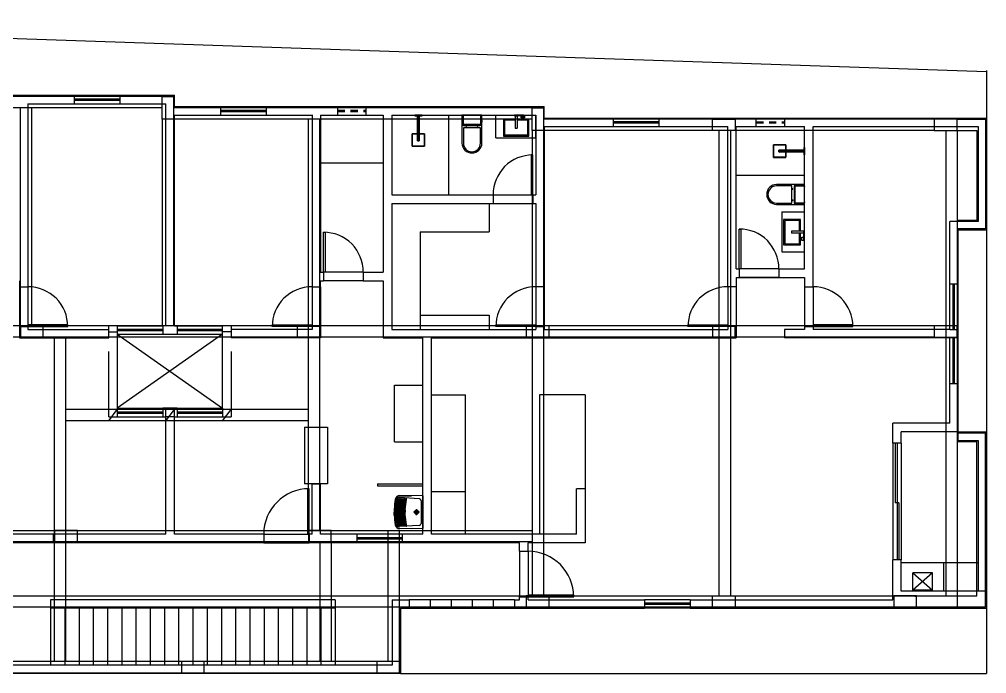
# Model space of a CAD drawing. Header units: millimetres. Extents: x 0 to 26.9, y 0 to 11.5.
# Drawn here: x 9.9 to 26.9, y 0 to 11.5 of the extents above; entities that cross this region are included whole.
import ezdxf

# ---------------------------------------------------------------- set-up
doc = ezdxf.new("R2010")
doc.units = ezdxf.units.MM
doc.linetypes.add('TRACEJADO_P', pattern=[0.1875, 0.125, -0.0625])
for name, color, linetype in [('A-PARED', 5, 'Continuous'), ('A-PISOS', 1, 'Continuous'), ('AL_LAYOUT', 8, 'Continuous'), ('AL_LAYOUT_MOLH', 8, 'Continuous'), ('EDIFICACAO', 5, 'Continuous'), ('MED', 4, 'Continuous'), ('pilar', 6, 'Continuous')]:
    doc.layers.add(name, color=color, linetype=linetype)

msp = doc.modelspace()

# ---------------------------------------------------------------- linework, layer by layer
at = {"color": 3}
for p, q in [((10.864, 10.102), (11.664, 10.102)), ((10.864, 10.082), (11.664, 10.082)), ((13.437, 9.902), (14.237, 9.902)), ((13.437, 9.882), (14.237, 9.882)), ((20.338, 9.702), (21.138, 9.702)), ((20.338, 9.682), (21.138, 9.682)), ((18.925, 9.116), (18.895, 9.116)), ((18.895, 9.116), (18.895, 8.416)), ((18.925, 8.416), (18.925, 9.116)), ((18.895, 8.416), (18.925, 8.416)), ((15.245, 7.057), (15.245, 7.757)), ((15.245, 7.757), (15.275, 7.757)), ((15.275, 7.757), (15.275, 7.057)), ((22.55, 7.115), (22.55, 7.815)), ((22.55, 7.815), (22.58, 7.815)), ((22.58, 7.815), (22.58, 7.115)), ((15.275, 7.057), (15.245, 7.057)), ((22.58, 7.115), (22.55, 7.115)), ((26.314, 6.052), (26.314, 6.85)), ((26.334, 6.052), (26.334, 6.85)), ((10.75, 6.13), (10.05, 6.13)), ((10.05, 6.13), (10.05, 6.1)), ((10.75, 6.1), (10.75, 6.13)), ((14.344, 6.1), (14.344, 6.13)), ((14.344, 6.13), (15.044, 6.13)), ((15.044, 6.13), (15.044, 6.1)), ((18.275, 6.1), (18.275, 6.13)), ((18.275, 6.13), (18.975, 6.13)), ((18.975, 6.13), (18.975, 6.1)), ((21.65, 6.1), (21.65, 6.13)), ((21.65, 6.13), (22.35, 6.13)), ((22.35, 6.13), (22.35, 6.1)), ((24.55, 6.13), (23.85, 6.13)), ((23.85, 6.13), (23.85, 6.1)), ((24.55, 6.1), (24.55, 6.13)), ((10.05, 6.1), (10.75, 6.1)), ((11.622, 6.052), (12.422, 6.052)), ((11.622, 6.032), (12.422, 6.032)), ((12.672, 6.052), (13.472, 6.052)), ((12.672, 6.032), (13.472, 6.032)), ((15.044, 6.1), (14.344, 6.1)), ((18.975, 6.1), (18.275, 6.1)), ((22.35, 6.1), (21.65, 6.1)), ((23.85, 6.1), (24.55, 6.1)), ((26.314, 5.1), (26.314, 5.9)), ((26.334, 5.1), (26.334, 5.9)), ((11.621, 4.601), (12.421, 4.601)), ((12.673, 4.6), (13.473, 4.6)), ((11.621, 4.581), (12.421, 4.581)), ((12.673, 4.58), (13.473, 4.58)), ((26.4, 4.25), (26.9, 4.25)), ((26.4, 4.1), (26.4, 4.25)), ((26.9, 1.45), (26.9, 4.25)), ((26.4, 4.1), (26.75, 4.1)), ((26.75, 4.1), (26.75, 1.45)), ((14.994, 3.25), (14.964, 3.25)), ((14.964, 3.25), (14.964, 2.45)), ((14.994, 2.45), (14.994, 3.25)), ((14.964, 2.45), (14.994, 2.45)), ((16.628, 2.386), (15.828, 2.386)), ((16.628, 2.366), (15.828, 2.366)), ((19.642, 1.38), (18.842, 1.38)), ((18.842, 1.38), (18.842, 1.35)), ((19.642, 1.35), (19.642, 1.38)), ((25.65, 1.35), (25.65, 1.38)), ((18.6, 1.3), (16.75, 1.3)), ((17.12, 1.3), (17.12, 1.15)), ((17.49, 1.3), (17.49, 1.15)), ((17.86, 1.3), (17.86, 1.15)), ((18.23, 1.3), (18.23, 1.15)), ((18.842, 1.35), (19.642, 1.35)), ((21.689, 1.236), (20.889, 1.236)), ((21.689, 1.216), (20.889, 1.216)), ((16.75, 1.15), (18.6, 1.15))]:
    msp.add_line(p, q, dxfattribs=at)
at = {"color": 3, "linetype": 'TRACEJADO_P'}
for p, q in [((15.497, 9.901), (15.997, 9.901)), ((15.497, 9.881), (15.997, 9.881)), ((22.852, 9.701), (23.352, 9.701)), ((22.852, 9.681), (23.352, 9.681))]:
    msp.add_line(p, q, dxfattribs=at)
at = {"layer": 'A-PARED'}
for p, q in [((16.848, 9.815), (16.978, 9.815)), ((23.698, 9.249), (23.698, 9.119))]:
    msp.add_line(p, q, dxfattribs=at)
at = {"layer": 'A-PISOS'}
for p, q in [((0, 11.5), (26.9, 10.582)), ((26.9, 10.6), (26.9, 0)), ((10.863, 10.166), (11.664, 10.166)), ((10.863, 10.016), (11.664, 10.016)), ((13.435, 9.966), (14.237, 9.966)), ((13.435, 9.816), (14.237, 9.816)), ((20.337, 9.766), (21.138, 9.766)), ((20.337, 9.616), (21.138, 9.616)), ((16.295, 8.975), (15.195, 8.975)), ((23.7, 8.757), (22.5, 8.757)), ((18.225, 8.416), (18.925, 8.416)), ((18.225, 8.266), (18.925, 8.266)), ((15.945, 7.057), (15.245, 7.057)), ((23.25, 7.115), (22.55, 7.115)), ((9.9, 6.8), (9.9, 6.1)), ((10.05, 6.8), (10.05, 6.1)), ((15.044, 6.8), (15.044, 6.1)), ((15.194, 6.8), (15.194, 6.1)), ((15.945, 6.907), (15.245, 6.907)), ((18.975, 6.8), (18.975, 6.1)), ((19.125, 6.8), (19.125, 6.1)), ((22.35, 6.8), (22.35, 6.1)), ((22.5, 6.8), (22.5, 6.1)), ((23.25, 6.965), (22.55, 6.965)), ((23.7, 6.8), (23.7, 6.1)), ((23.85, 6.8), (23.85, 6.1)), ((26.25, 6.05), (26.25, 6.85)), ((26.4, 6.05), (26.4, 6.85)), ((11.621, 6.116), (12.422, 6.116)), ((13.472, 5.967), (11.621, 4.666)), ((11.621, 5.966), (13.473, 4.665)), ((11.621, 5.966), (12.422, 5.966)), ((12.672, 6.116), (13.472, 6.116)), ((12.672, 5.966), (13.472, 5.967)), ((26.25, 5.1), (26.25, 5.9)), ((26.4, 5.1), (26.4, 5.9)), ((11.621, 4.666), (12.421, 4.665)), ((12.673, 4.666), (13.473, 4.665)), ((11.621, 4.516), (12.421, 4.515)), ((12.673, 4.516), (13.473, 4.515)), ((25.25, 4.05), (25.25, 2)), ((25.295, 4.05), (25.295, 3)), ((25.325, 4.05), (25.325, 3)), ((25.4, 4.05), (25.4, 2)), ((16.192, 3.334), (16.192, 3.304)), ((25.355, 3), (25.295, 3)), ((25.325, 3), (25.325, 2)), ((25.355, 3), (25.355, 2)), ((14.194, 2.45), (14.994, 2.45)), ((16.63, 2.45), (15.828, 2.45)), ((14.194, 2.3), (14.994, 2.3)), ((16.63, 2.3), (15.828, 2.3)), ((18.692, 2.15), (18.692, 1.35)), ((18.842, 2.15), (18.842, 1.35)), ((21.691, 1.3), (20.889, 1.3)), ((10.45, 1.15), (10.45, 0.15)), ((10.7, 1.15), (10.7, 0.15)), ((10.95, 1.15), (10.95, 0.15)), ((11.2, 1.15), (11.2, 0.15)), ((11.45, 1.15), (11.45, 0.15)), ((11.7, 1.15), (11.7, 0.15)), ((11.95, 1.15), (11.95, 0.15)), ((12.2, 1.15), (12.2, 0.15)), ((12.45, 1.15), (12.45, 0.15)), ((12.7, 1.15), (12.7, 0.15)), ((12.95, 1.15), (12.95, 0.15)), ((13.2, 1.15), (13.2, 0.15)), ((13.45, 1.15), (13.45, 0.15)), ((13.7, 1.15), (13.7, 0.15)), ((13.95, 1.15), (13.95, 0.15)), ((14.2, 1.15), (14.2, 0.15)), ((14.45, 1.15), (14.45, 0.15)), ((14.7, 1.15), (14.7, 0.15)), ((14.95, 1.15), (14.95, 0.15)), ((15.2, 1.15), (15.2, 0.15)), ((15.45, 1.15), (15.45, 0.15)), ((21.691, 1.15), (20.889, 1.15)), ((16.6, 0), (26.9, 0))]:
    msp.add_line(p, q, dxfattribs=at)
for points in [[(16.192, 3.334), (16.992, 3.334)], [(16.192, 3.304), (16.992, 3.304)]]:
    msp.add_lwpolyline(points, dxfattribs=at)
at = {"layer": 'AL_LAYOUT'}
for p, q in [((18.155, 8.266), (18.155, 7.766)), ((16.945, 7.766), (16.945, 6.05)), ((16.945, 7.766), (18.155, 7.766)), ((16.945, 6.3), (18.155, 6.3)), ((18.155, 6.3), (18.155, 6.05)), ((17.142, 4.9), (17.742, 4.9)), ((17.742, 2.451), (17.742, 4.9)), ((19.042, 4.9), (19.042, 2.45)), ((19.842, 4.9), (19.042, 4.9)), ((19.842, 4.9), (19.842, 3.251)), ((17.142, 3.2), (17.742, 3.2)), ((26.15, 1.95), (25.4, 1.95)), ((26.75, 1.95), (26.15, 1.95)), ((26.15, 1.45), (26.15, 1.95)), ((25.6, 1.47), (25.6, 1.77)), ((25.95, 1.77), (25.6, 1.77)), ((25.6, 1.77), (25.95, 1.47)), ((25.95, 1.77), (25.6, 1.47)), ((25.95, 1.47), (25.95, 1.77)), ((25.95, 1.47), (25.6, 1.47))]:
    msp.add_line(p, q, dxfattribs=at)
for centre, radius, start, end in [((18.922, 8.419), 0.697, 89.746, 180.254), ((15.248, 7.06), 0.697, 359.746, 90.254), ((22.553, 7.118), 0.697, 359.746, 90.254), ((10.053, 6.104), 0.697, 359.746, 90.254), ((15.041, 6.104), 0.697, 89.746, 180.254), ((18.972, 6.104), 0.697, 89.746, 180.254), ((22.347, 6.104), 0.697, 89.746, 180.254), ((23.853, 6.104), 0.697, 359.746, 90.254), ((14.994, 2.45), 0.8, 90, 180), ((18.842, 1.35), 0.8, 0, 90)]:
    msp.add_arc(centre, radius, start, end, dxfattribs=at)
at = {"layer": 'AL_LAYOUT_MOLH'}
for p, q in [((16.849, 9.815), (16.848, 9.815)), ((16.848, 9.815), (16.848, 9.807)), ((16.849, 9.807), (16.848, 9.807)), ((16.977, 9.816), (16.849, 9.816)), ((16.849, 9.815), (16.849, 9.816)), ((16.849, 9.815), (16.978, 9.815)), ((16.849, 9.807), (16.849, 9.815)), ((16.978, 9.807), (16.849, 9.807)), ((16.849, 9.807), (16.849, 9.806)), ((16.849, 9.806), (16.977, 9.806)), ((16.894, 9.805), (16.932, 9.805)), ((16.894, 9.796), (16.894, 9.805)), ((16.894, 9.796), (16.932, 9.796)), ((16.898, 9.795), (16.899, 9.795)), ((16.898, 9.795), (16.898, 9.367)), ((16.899, 9.795), (16.899, 9.796)), ((16.899, 9.795), (16.927, 9.795)), ((16.899, 9.367), (16.899, 9.795)), ((16.927, 9.795), (16.927, 9.796)), ((16.927, 9.795), (16.928, 9.795)), ((16.927, 9.795), (16.927, 9.367)), ((16.928, 9.367), (16.928, 9.795)), ((16.932, 9.796), (16.932, 9.805)), ((16.978, 9.807), (16.978, 9.815)), ((17.68, 9.815), (17.679, 9.814)), ((17.679, 9.814), (17.679, 9.813)), ((17.679, 9.813), (17.679, 9.325)), ((17.681, 9.816), (17.68, 9.815)), ((17.683, 9.816), (17.681, 9.816)), ((17.691, 9.816), (17.683, 9.816)), ((17.69, 9.805), (17.689, 9.798)), ((17.689, 9.798), (17.689, 9.655)), ((17.694, 9.811), (17.69, 9.805)), ((17.855, 9.816), (17.691, 9.816)), ((17.701, 9.815), (17.694, 9.811)), ((17.698, 9.747), (17.699, 9.751)), ((17.699, 9.743), (17.698, 9.747)), ((17.699, 9.751), (17.701, 9.755)), ((17.701, 9.739), (17.699, 9.743)), ((17.708, 9.816), (17.701, 9.815)), ((17.701, 9.756), (17.703, 9.756)), ((17.701, 9.756), (17.701, 9.756)), ((17.701, 9.755), (17.701, 9.756)), ((17.701, 9.739), (17.701, 9.739)), ((17.703, 9.739), (17.701, 9.739)), ((17.703, 9.798), (17.705, 9.804)), ((17.703, 9.664), (17.703, 9.798)), ((17.705, 9.804), (17.709, 9.81)), ((17.709, 9.81), (17.716, 9.814)), ((17.716, 9.814), (17.722, 9.816)), ((18.018, 9.816), (17.855, 9.816)), ((17.987, 9.816), (17.994, 9.814)), ((17.994, 9.814), (17.999, 9.81)), ((17.999, 9.81), (18.003, 9.804)), ((18.009, 9.815), (18.001, 9.816)), ((18.003, 9.804), (18.006, 9.798)), ((18.006, 9.798), (18.006, 9.664)), ((18.006, 9.756), (18.008, 9.756)), ((18.008, 9.739), (18.006, 9.739)), ((18.008, 9.756), (18.008, 9.755)), ((18.008, 9.756), (18.008, 9.756)), ((18.008, 9.755), (18.01, 9.751)), ((18.01, 9.743), (18.008, 9.739)), ((18.008, 9.739), (18.008, 9.739)), ((18.008, 9.724), (18.018, 9.724)), ((18.008, 9.696), (18.008, 9.724)), ((18.018, 9.696), (18.008, 9.696)), ((18.014, 9.811), (18.009, 9.815)), ((18.01, 9.751), (18.011, 9.747)), ((18.011, 9.747), (18.01, 9.743)), ((18.018, 9.805), (18.014, 9.811)), ((18.027, 9.816), (18.018, 9.816)), ((18.02, 9.798), (18.018, 9.805)), ((18.018, 9.726), (18.018, 9.694)), ((18.029, 9.726), (18.018, 9.726)), ((18.018, 9.694), (18.029, 9.694)), ((18.02, 9.726), (18.02, 9.798)), ((18.02, 9.655), (18.02, 9.694)), ((18.027, 9.816), (18.027, 9.816)), ((18.029, 9.815), (18.027, 9.816)), ((18.029, 9.814), (18.029, 9.815)), ((18.029, 9.813), (18.029, 9.814)), ((18.029, 9.726), (18.029, 9.813)), ((18.033, 9.726), (18.029, 9.726)), ((18.029, 9.325), (18.029, 9.694)), ((18.029, 9.694), (18.033, 9.694)), ((18.033, 9.694), (18.033, 9.726)), ((18.275, 9.416), (18.275, 9.816)), ((18.761, 9.816), (18.6, 9.816)), ((18.6, 9.816), (18.6, 9.803)), ((18.761, 9.803), (18.6, 9.803)), ((18.605, 9.803), (18.656, 9.803)), ((18.605, 9.803), (18.605, 9.803)), ((18.655, 9.802), (18.606, 9.802)), ((18.613, 9.802), (18.613, 9.589)), ((18.648, 9.802), (18.648, 9.589)), ((18.656, 9.803), (18.656, 9.803)), ((18.713, 9.803), (18.713, 9.803)), ((18.713, 9.803), (18.748, 9.803)), ((18.747, 9.802), (18.714, 9.802)), ((18.719, 9.8), (18.73, 9.8)), ((18.719, 9.77), (18.719, 9.8)), ((18.779, 9.77), (18.719, 9.77)), ((18.73, 9.802), (18.73, 9.8)), ((18.73, 9.8), (18.732, 9.8)), ((18.732, 9.802), (18.732, 9.8)), ((18.732, 9.8), (18.779, 9.8)), ((18.748, 9.803), (18.748, 9.803)), ((18.761, 9.803), (18.761, 9.816)), ((18.779, 9.8), (18.779, 9.77)), ((18.975, 9.416), (18.975, 9.816)), ((16.909, 9.51), (16.909, 9.638)), ((16.91, 9.638), (16.909, 9.638)), ((16.91, 9.639), (16.918, 9.639)), ((16.91, 9.639), (16.91, 9.638)), ((16.918, 9.638), (16.91, 9.638)), ((16.91, 9.638), (16.91, 9.51)), ((16.918, 9.639), (16.918, 9.638)), ((16.918, 9.51), (16.918, 9.638)), ((16.919, 9.638), (16.918, 9.638)), ((16.919, 9.638), (16.919, 9.51)), ((17.689, 9.655), (17.69, 9.648)), ((17.69, 9.648), (17.694, 9.642)), ((17.694, 9.642), (17.701, 9.638)), ((17.701, 9.638), (17.708, 9.636)), ((17.705, 9.659), (17.703, 9.664)), ((17.704, 9.592), (17.704, 9.325)), ((18.005, 9.592), (17.704, 9.592)), ((17.708, 9.655), (17.705, 9.659)), ((17.712, 9.652), (17.708, 9.655)), ((17.708, 9.636), (17.855, 9.636)), ((17.718, 9.651), (17.712, 9.652)), ((17.855, 9.651), (17.718, 9.651)), ((17.76, 9.612), (17.75, 9.612)), ((17.75, 9.592), (17.75, 9.612)), ((17.76, 9.592), (17.76, 9.612)), ((17.992, 9.651), (17.855, 9.651)), ((17.855, 9.636), (18.001, 9.636)), ((17.95, 9.592), (17.95, 9.612)), ((17.95, 9.612), (17.96, 9.612)), ((17.96, 9.592), (17.96, 9.612)), ((17.997, 9.652), (17.992, 9.651)), ((18.001, 9.655), (17.997, 9.652)), ((18.004, 9.659), (18.001, 9.655)), ((18.001, 9.636), (18.009, 9.638)), ((18.006, 9.664), (18.004, 9.659)), ((18.005, 9.325), (18.005, 9.592)), ((18.009, 9.638), (18.014, 9.642)), ((18.014, 9.642), (18.018, 9.648)), ((18.018, 9.648), (18.02, 9.655)), ((18.613, 9.589), (18.648, 9.589)), ((16.804, 9.489), (16.803, 9.489)), ((16.803, 9.489), (16.803, 9.271)), ((16.804, 9.49), (16.804, 9.489)), ((16.898, 9.49), (16.804, 9.49)), ((16.804, 9.271), (16.804, 9.489)), ((16.804, 9.489), (16.898, 9.489)), ((16.898, 9.367), (16.899, 9.367)), ((16.927, 9.367), (16.899, 9.367)), ((16.899, 9.367), (16.899, 9.366)), ((16.899, 9.366), (16.927, 9.366)), ((16.91, 9.51), (16.909, 9.51)), ((16.91, 9.51), (16.91, 9.509)), ((16.91, 9.51), (16.918, 9.51)), ((16.918, 9.509), (16.91, 9.509)), ((16.918, 9.51), (16.918, 9.509)), ((16.919, 9.51), (16.918, 9.51)), ((16.927, 9.367), (16.928, 9.367)), ((16.927, 9.367), (16.927, 9.366)), ((17.022, 9.49), (16.928, 9.49)), ((16.928, 9.489), (17.022, 9.489)), ((17.022, 9.489), (17.022, 9.49)), ((17.023, 9.489), (17.022, 9.489)), ((17.022, 9.489), (17.022, 9.271)), ((17.023, 9.271), (17.023, 9.489)), ((18.275, 9.416), (18.975, 9.416)), ((16.804, 9.271), (16.803, 9.271)), ((17.022, 9.271), (16.804, 9.271)), ((16.804, 9.271), (16.804, 9.27)), ((16.804, 9.27), (17.022, 9.27)), ((17.023, 9.271), (17.022, 9.271)), ((17.022, 9.27), (17.022, 9.271)), ((23.154, 9.293), (23.153, 9.293)), ((23.153, 9.293), (23.153, 9.075)), ((23.372, 9.294), (23.154, 9.294)), ((23.154, 9.293), (23.154, 9.294)), ((23.154, 9.293), (23.372, 9.293)), ((23.154, 9.075), (23.154, 9.293)), ((23.25, 9.198), (23.249, 9.198)), ((23.249, 9.198), (23.249, 9.17)), ((23.678, 9.199), (23.25, 9.199)), ((23.25, 9.199), (23.25, 9.198)), ((23.25, 9.198), (23.678, 9.198)), ((23.25, 9.17), (23.25, 9.198)), ((23.372, 9.293), (23.372, 9.294)), ((23.373, 9.293), (23.372, 9.293)), ((23.372, 9.293), (23.372, 9.199)), ((23.373, 9.199), (23.373, 9.293)), ((23.393, 9.186), (23.392, 9.186)), ((23.392, 9.178), (23.392, 9.186)), ((23.393, 9.186), (23.393, 9.187)), ((23.393, 9.187), (23.521, 9.187)), ((23.393, 9.186), (23.393, 9.178)), ((23.521, 9.186), (23.393, 9.186)), ((23.521, 9.186), (23.521, 9.187)), ((23.521, 9.178), (23.521, 9.186)), ((23.522, 9.186), (23.521, 9.186)), ((23.522, 9.186), (23.522, 9.178)), ((23.678, 9.199), (23.678, 9.198)), ((23.678, 9.198), (23.679, 9.198)), ((23.678, 9.198), (23.678, 9.17)), ((23.679, 9.203), (23.679, 9.165)), ((23.679, 9.203), (23.688, 9.203)), ((23.688, 9.203), (23.688, 9.165)), ((23.689, 9.248), (23.689, 9.12)), ((23.69, 9.248), (23.689, 9.248)), ((23.69, 9.248), (23.69, 9.249)), ((23.698, 9.249), (23.69, 9.249)), ((23.69, 9.119), (23.69, 9.248)), ((23.69, 9.248), (23.698, 9.248)), ((23.698, 9.248), (23.698, 9.249)), ((23.698, 9.248), (23.698, 9.119)), ((23.698, 9.248), (23.699, 9.248)), ((23.699, 9.12), (23.699, 9.248)), ((23.153, 9.075), (23.154, 9.075)), ((23.372, 9.075), (23.154, 9.075)), ((23.154, 9.074), (23.154, 9.075)), ((23.154, 9.074), (23.372, 9.074)), ((23.25, 9.17), (23.249, 9.17)), ((23.678, 9.17), (23.25, 9.17)), ((23.25, 9.17), (23.25, 9.169)), ((23.25, 9.169), (23.678, 9.169)), ((23.372, 9.169), (23.372, 9.075)), ((23.372, 9.074), (23.372, 9.075)), ((23.372, 9.075), (23.373, 9.075)), ((23.373, 9.075), (23.373, 9.169)), ((23.393, 9.178), (23.392, 9.178)), ((23.393, 9.178), (23.521, 9.178)), ((23.393, 9.177), (23.393, 9.178)), ((23.521, 9.177), (23.393, 9.177)), ((23.521, 9.177), (23.521, 9.178)), ((23.522, 9.178), (23.521, 9.178)), ((23.678, 9.17), (23.679, 9.17)), ((23.678, 9.17), (23.678, 9.169)), ((23.679, 9.165), (23.688, 9.165)), ((23.69, 9.119), (23.698, 9.119)), ((23.696, 8.597), (23.208, 8.597)), ((23.476, 8.573), (23.208, 8.573)), ((23.476, 8.272), (23.476, 8.573)), ((23.476, 8.526), (23.496, 8.526)), ((23.476, 8.516), (23.496, 8.516)), ((23.496, 8.516), (23.496, 8.526)), ((23.521, 8.576), (23.52, 8.569)), ((23.52, 8.569), (23.52, 8.422)), ((23.525, 8.582), (23.521, 8.576)), ((23.531, 8.586), (23.525, 8.582)), ((23.539, 8.588), (23.531, 8.586)), ((23.534, 8.559), (23.535, 8.565)), ((23.534, 8.422), (23.534, 8.559)), ((23.535, 8.565), (23.539, 8.569)), ((23.681, 8.588), (23.539, 8.588)), ((23.539, 8.569), (23.543, 8.572)), ((23.543, 8.572), (23.548, 8.573)), ((23.548, 8.573), (23.681, 8.573)), ((23.622, 8.576), (23.626, 8.578)), ((23.622, 8.575), (23.622, 8.576)), ((23.622, 8.573), (23.622, 8.575)), ((23.626, 8.578), (23.63, 8.579)), ((23.63, 8.579), (23.635, 8.578)), ((23.635, 8.578), (23.639, 8.576)), ((23.639, 8.576), (23.639, 8.575)), ((23.639, 8.576), (23.639, 8.576)), ((23.639, 8.575), (23.639, 8.573)), ((23.689, 8.586), (23.681, 8.588)), ((23.681, 8.573), (23.688, 8.571)), ((23.688, 8.571), (23.693, 8.567)), ((23.695, 8.582), (23.689, 8.586)), ((23.693, 8.567), (23.697, 8.561)), ((23.698, 8.576), (23.695, 8.582)), ((23.697, 8.597), (23.696, 8.597)), ((23.699, 8.597), (23.697, 8.597)), ((23.697, 8.561), (23.699, 8.554)), ((23.699, 8.569), (23.698, 8.576)), ((23.699, 8.595), (23.699, 8.597)), ((23.699, 8.594), (23.699, 8.595)), ((23.699, 8.586), (23.699, 8.594)), ((23.699, 8.422), (23.699, 8.586)), ((23.52, 8.422), (23.52, 8.275)), ((23.534, 8.285), (23.534, 8.422)), ((23.699, 8.259), (23.699, 8.422)), ((23.208, 8.272), (23.476, 8.272)), ((23.208, 8.247), (23.577, 8.247)), ((23.476, 8.326), (23.496, 8.326)), ((23.476, 8.316), (23.496, 8.316)), ((23.496, 8.326), (23.496, 8.316)), ((23.52, 8.275), (23.521, 8.268)), ((23.521, 8.268), (23.525, 8.262)), ((23.525, 8.262), (23.531, 8.258)), ((23.531, 8.258), (23.539, 8.257)), ((23.535, 8.279), (23.534, 8.285)), ((23.539, 8.275), (23.535, 8.279)), ((23.543, 8.273), (23.539, 8.275)), ((23.539, 8.257), (23.577, 8.257)), ((23.548, 8.271), (23.543, 8.273)), ((23.681, 8.271), (23.548, 8.271)), ((23.577, 8.258), (23.577, 8.247)), ((23.61, 8.258), (23.577, 8.258)), ((23.577, 8.247), (23.577, 8.243)), ((23.577, 8.243), (23.61, 8.243)), ((23.579, 8.269), (23.608, 8.269)), ((23.579, 8.258), (23.579, 8.269)), ((23.608, 8.269), (23.608, 8.258)), ((23.61, 8.247), (23.61, 8.258)), ((23.61, 8.257), (23.681, 8.257)), ((23.61, 8.247), (23.696, 8.247)), ((23.61, 8.243), (23.61, 8.247)), ((23.622, 8.269), (23.622, 8.271)), ((23.622, 8.269), (23.622, 8.269)), ((23.626, 8.266), (23.622, 8.269)), ((23.63, 8.266), (23.626, 8.266)), ((23.635, 8.266), (23.63, 8.266)), ((23.639, 8.269), (23.635, 8.266)), ((23.639, 8.271), (23.639, 8.269)), ((23.639, 8.269), (23.639, 8.269)), ((23.639, 8.269), (23.639, 8.269)), ((23.688, 8.273), (23.681, 8.271)), ((23.681, 8.257), (23.689, 8.258)), ((23.693, 8.277), (23.688, 8.273)), ((23.689, 8.258), (23.695, 8.262)), ((23.697, 8.283), (23.693, 8.277)), ((23.695, 8.262), (23.698, 8.268)), ((23.696, 8.247), (23.697, 8.247)), ((23.699, 8.29), (23.697, 8.283)), ((23.697, 8.247), (23.699, 8.248)), ((23.698, 8.268), (23.699, 8.275)), ((23.699, 8.25), (23.699, 8.259)), ((23.699, 8.249), (23.699, 8.25)), ((23.699, 8.248), (23.699, 8.249)), ((23.299, 8.115), (23.299, 7.415)), ((23.299, 8.115), (23.699, 8.115)), ((23.472, 7.777), (23.472, 7.742)), ((23.685, 7.777), (23.472, 7.777)), ((23.685, 7.742), (23.472, 7.742)), ((23.654, 7.611), (23.654, 7.671)), ((23.654, 7.671), (23.684, 7.671)), ((23.684, 7.671), (23.684, 7.66)), ((23.685, 7.66), (23.684, 7.66)), ((23.684, 7.66), (23.684, 7.658)), ((23.685, 7.658), (23.684, 7.658)), ((23.684, 7.658), (23.684, 7.611)), ((23.685, 7.735), (23.685, 7.784)), ((23.685, 7.643), (23.685, 7.676)), ((23.686, 7.785), (23.686, 7.734)), ((23.687, 7.785), (23.686, 7.785)), ((23.686, 7.734), (23.687, 7.734)), ((23.687, 7.677), (23.686, 7.677)), ((23.686, 7.677), (23.686, 7.642)), ((23.699, 7.79), (23.687, 7.79)), ((23.687, 7.629), (23.687, 7.79)), ((23.699, 7.629), (23.699, 7.79)), ((23.684, 7.611), (23.654, 7.611)), ((23.686, 7.642), (23.687, 7.642)), ((23.687, 7.629), (23.699, 7.629)), ((23.299, 7.415), (23.699, 7.415)), ((16.494, 4.072), (16.494, 5.072)), ((16.494, 5.072), (16.992, 5.072)), ((14.913, 4.334), (15.313, 4.334)), ((14.913, 4.334), (14.913, 3.334)), ((15.313, 4.334), (15.313, 3.334)), ((16.494, 4.072), (16.992, 4.072)), ((15.313, 3.334), (14.913, 3.334)), ((16.928, 3.074), (16.579, 3.094)), ((16.992, 3.126), (16.584, 3.131)), ((16.584, 3.123), (16.794, 3.128)), ((16.992, 3.126), (16.992, 2.551)), ((16.488, 2.892), (16.488, 2.839)), ((16.496, 2.891), (16.496, 2.839)), ((16.517, 2.89), (16.517, 2.839)), ((16.88, 2.891), (16.88, 2.839)), ((16.961, 3.039), (16.961, 2.639)), ((16.488, 2.786), (16.488, 2.839)), ((16.496, 2.787), (16.496, 2.839)), ((16.517, 2.788), (16.517, 2.839)), ((16.525, 2.89), (16.525, 2.839)), ((16.525, 2.788), (16.525, 2.839)), ((16.54, 2.889), (16.54, 2.839)), ((16.54, 2.789), (16.54, 2.839)), ((16.548, 2.889), (16.548, 2.839)), ((16.548, 2.789), (16.548, 2.839)), ((16.563, 2.888), (16.563, 2.839)), ((16.563, 2.79), (16.563, 2.839)), ((16.571, 2.887), (16.571, 2.839)), ((16.571, 2.791), (16.571, 2.839)), ((16.586, 2.887), (16.586, 2.839)), ((16.586, 2.791), (16.586, 2.839)), ((16.594, 2.886), (16.594, 2.839)), ((16.594, 2.792), (16.594, 2.839)), ((16.609, 2.885), (16.609, 2.839)), ((16.609, 2.793), (16.609, 2.839)), ((16.617, 2.885), (16.617, 2.839)), ((16.617, 2.793), (16.617, 2.839)), ((16.632, 2.884), (16.632, 2.839)), ((16.632, 2.794), (16.632, 2.839)), ((16.64, 2.884), (16.64, 2.839)), ((16.64, 2.794), (16.64, 2.839)), ((16.655, 2.883), (16.655, 2.839)), ((16.655, 2.795), (16.655, 2.839)), ((16.663, 2.882), (16.663, 2.839)), ((16.663, 2.796), (16.663, 2.839)), ((16.678, 2.881), (16.678, 2.839)), ((16.678, 2.796), (16.678, 2.839)), ((16.931, 2.839), (16.829, 2.839)), ((16.88, 2.786), (16.88, 2.839)), ((16.928, 2.604), (16.579, 2.584)), ((16.584, 2.555), (16.794, 2.55)), ((16.992, 2.551), (16.584, 2.547))]:
    msp.add_line(p, q, dxfattribs=at)
for points in [[(18.613, 9.748), (18.406, 9.748), (18.406, 9.448), (18.856, 9.448), (18.856, 9.748)], [(18.613, 9.728), (18.426, 9.728), (18.426, 9.468), (18.836, 9.468), (18.836, 9.728), (18.648, 9.728)], [(18.856, 9.748), (18.648, 9.748)], [(23.631, 7.777), (23.631, 7.985), (23.331, 7.985), (23.331, 7.535), (23.631, 7.535)], [(23.611, 7.777), (23.611, 7.965), (23.351, 7.965), (23.351, 7.555), (23.611, 7.555), (23.611, 7.742)], [(23.631, 7.535), (23.631, 7.742)]]:
    msp.add_lwpolyline(points, dxfattribs=at)
for centre, radius, start, end in [((16.849, 9.815), 0.001, 90, 180), ((16.849, 9.807), 0.001, 180, 270), ((16.892, 9.805), 0.0015, 0, 90), ((16.897, 9.795), 0.001, 0, 90), ((16.929, 9.795), 0.001, 90, 180), ((16.933, 9.805), 0.0015, 90, 180), ((16.977, 9.815), 0.001, 0, 90), ((16.977, 9.807), 0.001, 270, 0), ((18.606, 9.803), 0.001, 180, 270), ((18.655, 9.803), 0.001, 270, 0), ((18.714, 9.803), 0.001, 180, 270), ((18.747, 9.803), 0.001, 270, 0), ((16.91, 9.638), 0.001, 90, 180), ((16.918, 9.638), 0.001, 0, 90), ((16.804, 9.489), 0.001, 90, 180), ((16.913, 9.38), 0.0175, 148.9973, 211.0027), ((16.913, 9.38), 0.0165, 155.38, 204.62), ((16.913, 9.38), 0.0155, 165.4074, 194.5926), ((16.899, 9.367), 0.001, 180, 270), ((16.913, 9.38), 0.0175, 232.0522, 270), ((16.913, 9.38), 0.0165, 236.7581, 270), ((16.913, 9.38), 0.0155, 242.9138, 297.0862), ((16.91, 9.51), 0.001, 180, 270), ((16.913, 9.38), 0.0165, 270, 303.2419), ((16.913, 9.38), 0.0175, 270, 307.9478), ((16.918, 9.51), 0.001, 270, 0), ((16.927, 9.367), 0.001, 270, 0), ((16.913, 9.38), 0.0175, 328.9973, 31.0027), ((16.913, 9.38), 0.0165, 335.38, 24.62), ((16.913, 9.38), 0.0155, 345.4074, 14.5926), ((17.022, 9.489), 0.001, 0, 90), ((16.804, 9.271), 0.001, 180, 270), ((17.022, 9.271), 0.001, 270, 0), ((17.854, 9.326), 0.175, 180.2238, 225.2238), ((17.854, 9.322), 0.15, 179.0603, 224.6485), ((17.854, 9.326), 0.175, 225.2238, 270.2238), ((17.854, 9.322), 0.15, 224.6485, 270.2367), ((17.854, 9.322), 0.15, 270.2367, 315.5882), ((17.854, 9.326), 0.175, 270.2238, 315), ((17.854, 9.322), 0.15, 315.5882, 0.9397), ((17.854, 9.326), 0.175, 315, 359.7762), ((23.154, 9.293), 0.001, 90, 180), ((23.263, 9.184), 0.0175, 142.0522, 180), ((23.263, 9.184), 0.0175, 180, 217.9478), ((23.263, 9.184), 0.0165, 146.7581, 180), ((23.263, 9.184), 0.0165, 180, 213.2419), ((23.263, 9.184), 0.0155, 152.9138, 207.0862), ((23.25, 9.198), 0.001, 90, 180), ((23.263, 9.184), 0.0175, 58.9973, 121.0027), ((23.263, 9.184), 0.0165, 65.38, 114.62), ((23.263, 9.184), 0.0155, 75.4074, 104.5926), ((23.372, 9.293), 0.001, 0, 90), ((23.393, 9.186), 0.001, 90, 180), ((23.521, 9.186), 0.001, 0, 90), ((23.678, 9.2), 0.001, 270, 0), ((23.688, 9.204), 0.0015, 270, 0), ((23.69, 9.248), 0.001, 90, 180), ((23.698, 9.248), 0.001, 0, 90), ((23.154, 9.075), 0.001, 180, 270), ((23.25, 9.17), 0.001, 180, 270), ((23.263, 9.184), 0.0175, 238.9973, 301.0027), ((23.263, 9.184), 0.0165, 245.38, 294.62), ((23.263, 9.184), 0.0155, 255.4074, 284.5926), ((23.372, 9.075), 0.001, 270, 0), ((23.393, 9.178), 0.001, 180, 270), ((23.521, 9.178), 0.001, 270, 0), ((23.678, 9.168), 0.001, 0, 90), ((23.688, 9.163), 0.0015, 0, 90), ((23.69, 9.12), 0.001, 180, 270), ((23.698, 9.12), 0.001, 270, 0), ((23.209, 8.422), 0.175, 135.2238, 180.2238), ((23.206, 8.422), 0.15, 134.6485, 180.2367), ((23.209, 8.422), 0.175, 90.2238, 135.2238), ((23.206, 8.422), 0.15, 89.0603, 134.6485), ((23.209, 8.422), 0.175, 180.2238, 225), ((23.206, 8.422), 0.15, 180.2367, 225.5882), ((23.209, 8.422), 0.175, 225, 269.7762), ((23.206, 8.422), 0.15, 225.5882, 270.9397), ((23.686, 7.784), 0.001, 90, 180), ((23.686, 7.735), 0.001, 180, 270), ((23.686, 7.676), 0.001, 90, 180), ((23.686, 7.643), 0.001, 180, 270), ((18.039, 2.819), 1.552, 170.9951, 177.3276), ((18.039, 2.819), 1.545, 170.9951, 177.3297), ((16.583, 3.053), 0.0778, 89.4327, 172.8319), ((16.583, 3.053), 0.0706, 89.4327, 172.8319), ((18.039, 2.819), 1.524, 170.9167, 177.3361), ((18.039, 2.819), 1.515, 170.3594, 177.3387), ((16.571, 3.058), 0.037, 78.4809, 176.3928), ((18.039, 2.819), 1.501, 170.3594, 177.3433), ((16.552, 3.072), 0.00725, 350.3594, 170.3594), ((18.039, 2.819), 1.492, 170.2751, 177.346), ((18.039, 2.819), 1.478, 170.2751, 177.3506), ((16.575, 3.07), 0.00725, 350.2751, 170.2751), ((18.039, 2.819), 1.469, 170.1882, 177.3534), ((18.039, 2.819), 1.455, 170.1882, 177.3582), ((16.598, 3.069), 0.00725, 350.1882, 170.1882), ((18.039, 2.819), 1.446, 170.0984, 177.3611), ((18.039, 2.819), 1.432, 170.0984, 177.3661), ((16.621, 3.067), 0.00725, 350.0984, 170.0984), ((18.039, 2.819), 1.423, 170.0057, 177.369), ((18.039, 2.819), 1.409, 170.0057, 177.3742), ((16.644, 3.065), 0.00725, 350.0057, 170.0057), ((18.039, 2.819), 1.4, 169.9099, 177.3772), ((18.039, 2.819), 1.386, 169.9099, 177.3825), ((16.668, 3.064), 0.00725, 349.9099, 169.9099), ((18.039, 2.819), 1.377, 169.8109, 177.3857), ((18.039, 2.819), 1.363, 169.8109, 177.3912), ((16.691, 3.062), 0.00725, 349.8109, 169.8109), ((16.711, 3.071), 0.015, 88.1173, 207.2013), ((16.926, 3.039), 0.035, 0, 86.7275), ((18.039, 2.859), 1.552, 182.6724, 189.0049), ((18.039, 2.859), 1.545, 182.6703, 189.0049), ((18.039, 2.859), 1.524, 182.6639, 189.0833), ((18.039, 2.859), 1.515, 182.6613, 189.6406), ((18.039, 2.859), 1.501, 182.6567, 189.6406), ((18.039, 2.859), 1.492, 182.654, 189.7249), ((18.039, 2.859), 1.478, 182.6494, 189.7249), ((18.039, 2.859), 1.469, 182.6466, 189.8118), ((18.039, 2.859), 1.455, 182.6418, 189.8118), ((18.039, 2.859), 1.446, 182.6389, 189.9016), ((18.039, 2.859), 1.432, 182.6339, 189.9016), ((18.039, 2.859), 1.423, 182.631, 189.9943), ((18.039, 2.859), 1.409, 182.6258, 189.9943), ((18.039, 2.859), 1.4, 182.6228, 190.0901), ((18.039, 2.859), 1.386, 182.6175, 190.0901), ((18.039, 2.859), 1.377, 182.6143, 190.1891), ((18.039, 2.859), 1.363, 182.6088, 190.1891), ((16.88, 2.839), 0.0362, 0, 180), ((16.88, 2.839), 0.0362, 180, 0), ((16.88, 2.839), 0.0205, 0, 180), ((16.88, 2.839), 0.0205, 0, 180), ((16.88, 2.839), 0.0205, 180, 0), ((16.88, 2.839), 0.0205, 180, 0), ((16.583, 2.625), 0.0778, 187.1681, 270.5673), ((16.583, 2.625), 0.0706, 187.1681, 270.5673), ((16.571, 2.62), 0.037, 183.6072, 281.5191), ((16.552, 2.606), 0.00725, 189.6406, 9.6406), ((16.575, 2.608), 0.00725, 189.7249, 9.7249), ((16.598, 2.609), 0.00725, 189.8118, 9.8118), ((16.621, 2.611), 0.00725, 189.9016, 9.9016), ((16.644, 2.613), 0.00725, 189.9943, 9.9943), ((16.668, 2.614), 0.00725, 190.0901, 10.0901), ((16.691, 2.616), 0.00725, 190.1891, 10.1891), ((16.711, 2.607), 0.015, 152.7987, 271.8827), ((16.926, 2.639), 0.035, 273.2725, 0)]:
    msp.add_arc(centre, radius, start, end, dxfattribs=at)
at = {"layer": 'EDIFICACAO'}
for p, q in [((6.25, 10.166), (12.627, 10.166)), ((10.863, 10.166), (10.863, 10.016)), ((11.664, 10.166), (11.664, 10.016)), ((12.627, 9.966), (12.627, 10.166)), ((10.05, 10.016), (10.05, 6.8)), ((10.05, 10.016), (12.477, 10.016)), ((12.472, 6.116), (12.477, 10.016)), ((12.627, 9.966), (19.125, 9.966)), ((13.435, 9.966), (13.435, 9.816)), ((14.237, 9.966), (14.237, 9.816)), ((15.497, 9.816), (15.497, 9.966)), ((15.997, 9.816), (15.997, 9.966)), ((19.125, 9.766), (19.125, 9.966)), ((12.625, 6.116), (12.627, 9.816)), ((12.625, 6.116), (12.627, 9.816)), ((12.627, 9.816), (15.045, 9.816)), ((15.045, 9.823), (15.045, 6.8)), ((15.195, 9.818), (15.195, 7.057)), ((15.195, 9.816), (16.295, 9.816)), ((16.295, 9.816), (16.295, 7.057)), ((16.445, 9.816), (16.445, 8.416)), ((16.445, 9.816), (18.975, 9.816)), ((17.445, 9.816), (17.445, 8.416)), ((18.975, 9.816), (18.975, 8.416)), ((19.125, 9.766), (26.9, 9.766)), ((20.337, 9.766), (20.337, 9.616)), ((21.138, 9.766), (21.138, 9.616)), ((22.852, 9.616), (22.852, 9.766)), ((23.352, 9.616), (23.352, 9.766)), ((26.9, 9.766), (26.9, 7.796)), ((19.125, 9.616), (22.35, 9.616)), ((19.125, 9.616), (19.125, 6.8)), ((22.35, 6.8), (22.35, 9.616)), ((22.5, 7.115), (22.5, 9.616)), ((22.5, 9.616), (23.699, 9.616)), ((23.699, 7.115), (23.699, 9.616)), ((23.85, 6.8), (23.85, 9.616)), ((23.85, 9.616), (26.75, 9.616)), ((26.75, 9.616), (26.75, 7.946)), ((16.445, 8.416), (18.225, 8.416)), ((18.225, 8.416), (18.225, 8.266)), ((18.925, 8.416), (18.975, 8.416)), ((18.925, 8.416), (18.925, 8.266)), ((16.445, 8.266), (16.445, 6.05)), ((16.445, 8.266), (18.225, 8.266)), ((18.925, 8.266), (18.975, 8.266)), ((18.975, 8.266), (18.975, 6.8)), ((26.25, 6.85), (26.25, 7.948)), ((26.75, 7.946), (26.25, 7.948)), ((26.9, 7.796), (26.4, 7.796)), ((26.4, 6.85), (26.4, 7.796)), ((15.195, 7.057), (15.245, 7.057)), ((15.245, 7.057), (15.245, 6.907)), ((15.945, 7.057), (16.295, 7.057)), ((15.945, 7.057), (15.945, 6.907)), ((22.5, 7.115), (22.55, 7.115)), ((22.55, 7.115), (22.55, 6.965)), ((23.25, 7.115), (23.7, 7.115)), ((23.25, 7.115), (23.25, 6.965)), ((9.9, 6.907), (9.9, 6.8)), ((9.9, 6.8), (10.05, 6.8)), ((15.044, 6.8), (15.194, 6.8)), ((15.194, 6.8), (15.194, 6.907)), ((15.195, 6.907), (15.245, 6.907)), ((15.945, 6.907), (16.295, 6.907)), ((16.295, 6.907), (16.295, 5.9)), ((19.125, 6.8), (18.975, 6.8)), ((22.5, 6.8), (22.35, 6.8)), ((22.5, 6.965), (22.5, 6.8)), ((22.5, 6.965), (22.55, 6.965)), ((22.55, 6.965), (23.7, 6.965)), ((23.7, 6.965), (23.7, 6.8)), ((23.7, 6.8), (23.85, 6.8)), ((26.25, 6.05), (26.25, 6.85)), ((26.25, 6.85), (26.4, 6.85)), ((9.9, 6.1), (10.05, 6.1)), ((9.9, 6.1), (9.9, 5.9)), ((10.05, 6.096), (10.05, 6.046)), ((10.05, 6.05), (11.47, 6.051)), ((11.47, 5.901), (11.47, 6.116)), ((11.621, 6.116), (11.47, 6.116)), ((11.621, 6.116), (11.621, 4.515)), ((12.422, 6.116), (12.422, 5.966)), ((12.472, 6.116), (12.422, 6.116)), ((12.422, 5.966), (12.672, 5.966)), ((12.625, 6.116), (12.672, 6.116)), ((12.672, 6.116), (12.672, 5.966)), ((13.472, 5.967), (13.472, 6.117)), ((13.472, 6.116), (13.625, 6.117)), ((13.473, 4.665), (13.472, 5.967)), ((13.625, 6.117), (13.625, 5.901)), ((15.044, 6.05), (13.625, 6.051)), ((15.194, 6.1), (15.044, 6.1)), ((15.044, 6.1), (15.044, 6.05)), ((15.194, 6.1), (15.194, 5.9)), ((16.445, 6.05), (18.975, 6.05)), ((18.975, 6.1), (19.125, 6.1)), ((18.975, 6.1), (18.975, 6.05)), ((19.125, 6.1), (19.125, 6.05)), ((19.125, 6.05), (22.35, 6.05)), ((22.5, 6.1), (22.35, 6.1)), ((22.35, 6.1), (22.35, 6.05)), ((22.5, 6.1), (22.5, 5.9)), ((23.7, 6.05), (23.35, 6.05)), ((23.35, 6.05), (23.35, 5.9)), ((23.7, 6.1), (23.85, 6.1)), ((23.7, 6.1), (23.7, 6.05)), ((23.85, 6.1), (23.85, 6.05)), ((26.25, 6.05), (23.85, 6.05)), ((26.25, 6.05), (26.4, 6.05)), ((26.4, 5.9), (26.4, 6.05)), ((9.9, 5.9), (11.47, 5.901)), ((15.194, 5.9), (13.625, 5.901)), ((16.295, 5.9), (16.992, 5.9)), ((16.992, 2.45), (16.992, 5.9)), ((17.142, 2.451), (17.142, 5.9)), ((17.142, 5.9), (22.5, 5.9)), ((26.4, 5.901), (23.35, 5.9)), ((26.25, 5.1), (26.25, 5.9)), ((11.47, 4.515), (11.47, 5.665)), ((13.625, 5.665), (13.625, 4.515)), ((26.25, 4.4), (26.25, 5.1)), ((26.25, 5.1), (26.4, 5.1)), ((26.4, 4.25), (26.4, 5.1)), ((12.673, 4.666), (12.421, 4.666)), ((12.421, 4.666), (12.421, 4.515)), ((12.475, 2.45), (12.475, 4.645)), ((12.625, 2.45), (12.625, 4.645)), ((12.673, 4.666), (12.673, 4.515)), ((13.473, 4.666), (13.473, 4.515)), ((11.47, 4.515), (11.621, 4.515)), ((12.421, 4.515), (12.475, 4.515)), ((12.625, 4.515), (12.673, 4.515)), ((13.473, 4.515), (13.625, 4.515)), ((25.25, 4.05), (25.25, 4.4)), ((26.25, 4.4), (25.25, 4.4)), ((25.4, 4.05), (25.4, 4.25)), ((26.4, 4.25), (25.4, 4.25)), ((25.4, 4.05), (25.4, 4.25)), ((25.4, 4.05), (25.25, 4.05)), ((15.045, 3.334), (15.195, 3.334)), ((15.045, 2.45), (15.045, 3.334)), ((15.195, 2.45), (15.195, 3.334)), ((19.692, 2.45), (19.692, 3.251)), ((19.842, 3.251), (19.692, 3.251)), ((19.842, 3.251), (19.842, 2.3)), ((12.475, 2.45), (9.65, 2.45)), ((10.5, 2.3), (10.5, 2.45)), ((14.194, 2.45), (12.625, 2.45)), ((14.194, 2.45), (14.194, 2.3)), ((14.995, 2.45), (14.995, 2.3)), ((15.045, 2.45), (14.995, 2.45)), ((15.829, 2.45), (15.195, 2.45)), ((15.829, 2.45), (15.829, 2.3)), ((16.992, 2.45), (16.63, 2.45)), ((16.63, 2.45), (16.63, 2.3)), ((19.692, 2.45), (17.142, 2.45)), ((14.194, 2.3), (9.65, 2.3)), ((15.828, 2.3), (14.995, 2.3)), ((18.692, 2.3), (16.63, 2.3)), ((18.692, 2.15), (18.692, 2.3)), ((19.842, 2.3), (18.842, 2.3)), ((18.842, 2.15), (18.842, 2.3)), ((18.692, 2.15), (18.842, 2.15)), ((25.25, 1.3), (25.25, 2)), ((25.4, 2), (25.25, 2)), ((25.4, 1.45), (25.4, 2)), ((26.9, 1.45), (25.4, 1.45)), ((26.9, 1.45), (26.9, 1.15)), ((15.45, 1.3), (10.45, 1.3)), ((10.45, 1.3), (10.45, 1.15)), ((15.45, 1.3), (15.45, 1.15)), ((16.45, 1.3), (16.45, 0.15)), ((16.45, 1.3), (16.75, 1.3)), ((16.75, 1.3), (16.75, 1.15)), ((18.6, 1.3), (18.692, 1.3)), ((18.6, 1.3), (18.6, 1.15)), ((18.692, 1.3), (18.692, 1.35)), ((18.692, 1.35), (18.842, 1.35)), ((18.842, 1.3), (18.842, 1.35)), ((18.842, 1.3), (20.889, 1.3)), ((20.889, 1.3), (20.889, 1.15)), ((21.691, 1.3), (25.25, 1.3)), ((21.691, 1.3), (21.691, 1.15)), ((15.45, 1.15), (10.45, 1.15)), ((16.6, 1.15), (16.6, 0)), ((16.6, 1.15), (16.75, 1.15)), ((18.6, 1.15), (20.889, 1.15)), ((21.691, 1.15), (26.9, 1.15)), ((16.6, 0), (9.3, 0)), ((16.45, 0.15), (9.45, 0.15))]:
    msp.add_line(p, q, dxfattribs=at)
at = {"layer": 'MED'}
for p, q in [((12.41, 10.146), (6.23, 10.146)), ((12.41, 9.946), (6.23, 9.946)), ((9.92, 6.116), (9.92, 9.946)), ((10.12, 6.116), (10.12, 9.946)), ((18.91, 9.946), (12.61, 9.946)), ((12.41, 9.746), (12.41, 6.116)), ((12.61, 9.746), (12.608, 6.116)), ((18.91, 9.746), (12.61, 9.746)), ((14.98, 2.516), (14.98, 9.746)), ((15.18, 2.516), (15.18, 9.746)), ((25.98, 9.746), (19.11, 9.746)), ((26.38, 9.746), (26.88, 9.746)), ((26.88, 9.746), (26.88, 7.816)), ((18.91, 9.546), (18.91, 1.366)), ((25.98, 9.546), (19.11, 9.546)), ((19.11, 9.546), (19.11, 1.366)), ((22.196, 9.546), (22.196, 1.366)), ((22.396, 9.546), (22.396, 1.366)), ((26.18, 9.546), (26.18, 1.366)), ((26.38, 9.546), (26.73, 9.546)), ((26.38, 9.546), (26.38, 1.166)), ((26.73, 9.546), (26.73, 7.966)), ((26.73, 7.966), (26.38, 7.966)), ((26.88, 7.816), (26.38, 7.816)), ((25.98, 6.116), (1.12, 6.116)), ((11.47, 6.008), (11.621, 6.008)), ((13.625, 6.009), (13.472, 6.009)), ((25.98, 5.916), (1.12, 5.916)), ((10.52, 0.216), (10.52, 5.916)), ((10.72, 0.216), (10.72, 5.916)), ((14.98, 4.645), (10.72, 4.645)), ((11.47, 4.445), (11.621, 4.645)), ((12.475, 4.445), (12.625, 4.645)), ((13.473, 4.445), (13.625, 4.645)), ((14.98, 4.445), (10.72, 4.445)), ((12.625, 4.515), (12.475, 4.515)), ((26.38, 4.23), (26.88, 4.23)), ((26.38, 4.08), (26.73, 4.08)), ((26.73, 1.366), (26.73, 4.08)), ((26.88, 1.366), (26.88, 4.23)), ((6.23, 2.516), (18.91, 2.516)), ((15.18, 2.516), (14.98, 2.516)), ((16.38, 0.216), (16.38, 2.516)), ((16.58, 0.216), (16.58, 2.516)), ((18.91, 2.316), (6.23, 2.316)), ((15.18, 2.316), (15.18, 0.216)), ((15.38, 2.316), (15.38, 0.216)), ((9.52, 1.366), (26.73, 1.366)), ((26.88, 1.166), (26.88, 1.366)), ((26.88, 1.166), (9.52, 1.166)), ((16.18, 0.216), (9.72, 0.216)), ((9.72, 0.016), (16.18, 0.016))]:
    msp.add_line(p, q, dxfattribs=at)
at = {"layer": 'pilar'}
for p, q in [((12.41, 10.146), (12.61, 10.146)), ((12.41, 9.746), (12.41, 10.146)), ((12.61, 10.146), (12.61, 9.746)), ((18.91, 9.946), (19.11, 9.946)), ((18.91, 9.546), (18.91, 9.946)), ((19.11, 9.946), (19.11, 9.546)), ((12.61, 9.746), (12.41, 9.746)), ((22.08, 9.746), (22.48, 9.746)), ((22.08, 9.546), (22.08, 9.746)), ((22.48, 9.746), (22.48, 9.546)), ((26.38, 9.746), (25.98, 9.746)), ((25.98, 9.746), (25.98, 9.546)), ((26.38, 9.546), (26.38, 9.746)), ((19.11, 9.546), (18.91, 9.546)), ((22.48, 9.546), (22.08, 9.546)), ((25.98, 9.546), (26.38, 9.546)), ((10.32, 6.116), (9.92, 6.116)), ((9.92, 6.116), (9.92, 5.916)), ((10.32, 5.916), (10.32, 6.116)), ((15.18, 6.116), (14.78, 6.116)), ((14.78, 6.116), (14.78, 5.916)), ((15.18, 5.916), (15.18, 6.116)), ((19.21, 6.116), (18.81, 6.116)), ((18.81, 6.116), (18.81, 5.916)), ((19.21, 5.916), (19.21, 6.116)), ((22.48, 6.116), (22.08, 6.116)), ((22.08, 6.116), (22.08, 5.916)), ((22.48, 5.916), (22.48, 6.116)), ((26.38, 6.116), (25.98, 6.116)), ((25.98, 6.116), (25.98, 5.916)), ((26.38, 5.916), (26.38, 6.116)), ((9.92, 5.916), (10.32, 5.916)), ((14.78, 5.916), (15.18, 5.916)), ((18.81, 5.916), (19.21, 5.916)), ((22.08, 5.916), (22.48, 5.916)), ((25.98, 5.916), (26.38, 5.916)), ((10.92, 2.516), (10.52, 2.516)), ((10.52, 2.516), (10.52, 2.316)), ((10.92, 2.316), (10.92, 2.516)), ((15.38, 2.516), (14.98, 2.516)), ((14.98, 2.516), (14.98, 2.316)), ((15.38, 2.316), (15.38, 2.516)), ((10.52, 2.316), (10.92, 2.316)), ((14.98, 2.316), (15.38, 2.316)), ((19.21, 1.366), (18.81, 1.366)), ((18.81, 1.366), (18.81, 1.166)), ((19.21, 1.166), (19.21, 1.366)), ((22.08, 1.166), (22.08, 1.366)), ((22.08, 1.366), (22.48, 1.366)), ((22.48, 1.366), (22.48, 1.166)), ((25.67, 1.366), (25.27, 1.366)), ((25.27, 1.366), (25.27, 1.166)), ((25.67, 1.166), (25.67, 1.366)), ((18.81, 1.166), (19.21, 1.166)), ((22.48, 1.166), (22.08, 1.166)), ((25.27, 1.166), (25.67, 1.166)), ((13.15, 0.216), (12.75, 0.216)), ((12.75, 0.216), (12.75, 0.016)), ((13.15, 0.016), (13.15, 0.216)), ((16.58, 0.216), (16.18, 0.216)), ((16.18, 0.216), (16.18, 0.016)), ((16.58, 0.016), (16.58, 0.216)), ((12.75, 0.016), (13.15, 0.016)), ((16.18, 0.016), (16.58, 0.016))]:
    msp.add_line(p, q, dxfattribs=at)

doc.saveas('drawing.dxf')
